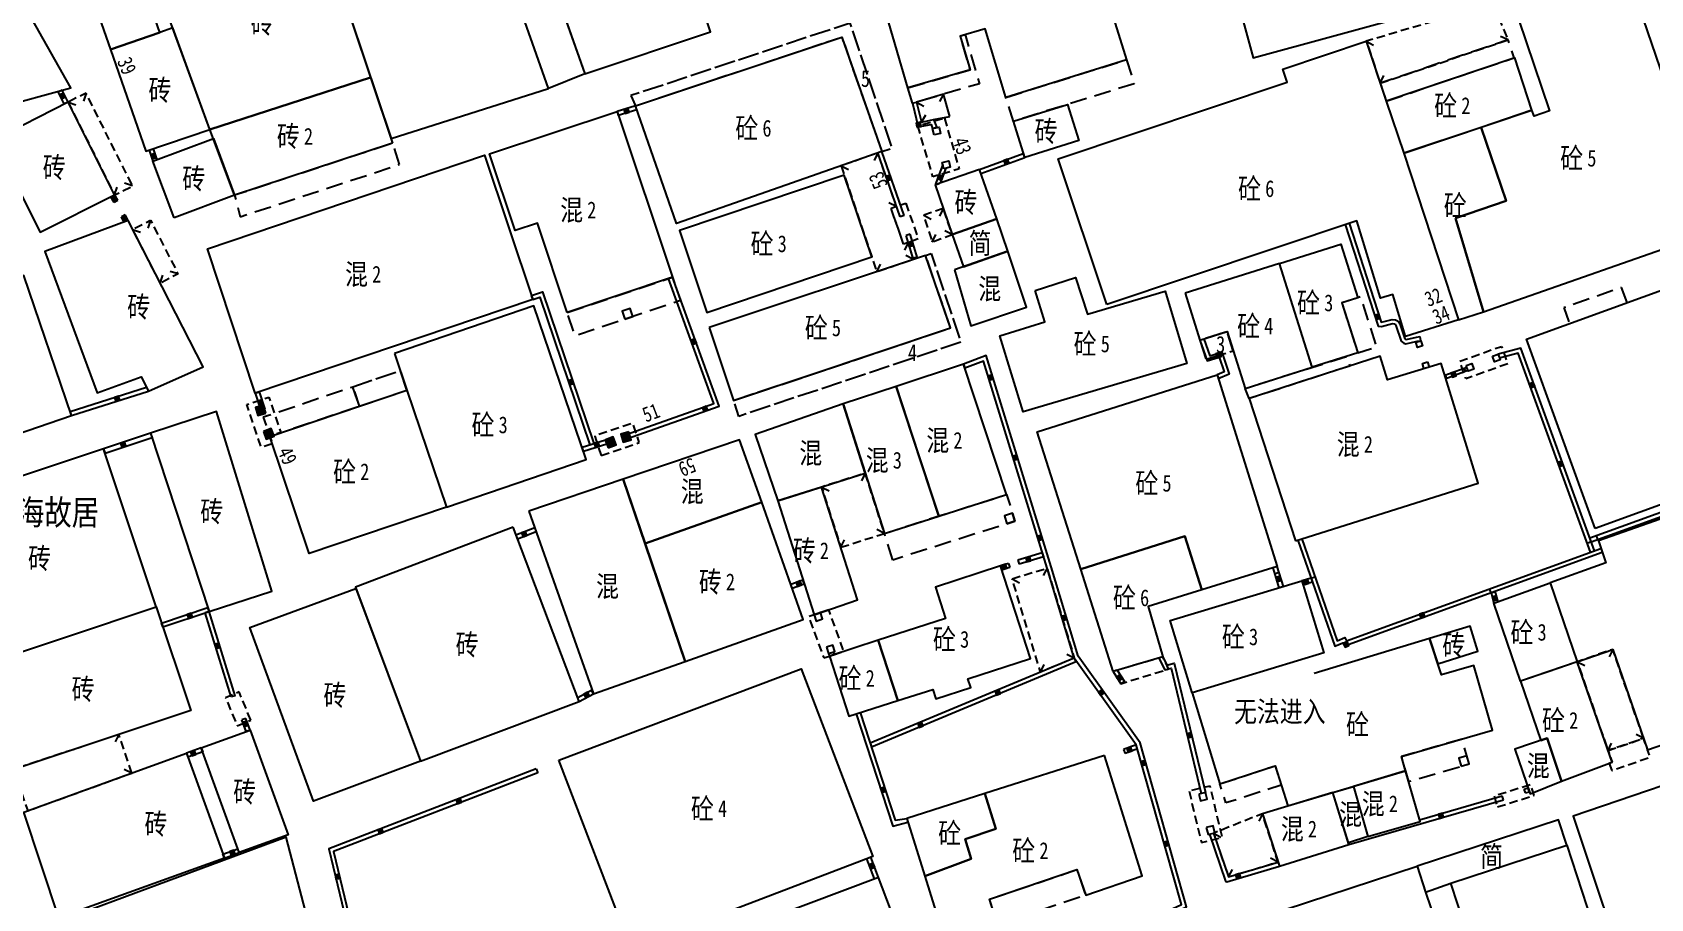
# Model space of a CAD drawing. Extents: x 395778 to 396698, y 996972 to 998012.
# Drawn here: x 396267.1 to 396363.7, y 997582.7 to 997634.3 of the extents above; entities that cross this region are included whole.
import ezdxf
from ezdxf.enums import TextEntityAlignment as Align

# ---------------------------------------------------------------- set-up
doc = ezdxf.new("R2010")
doc.units = 0
doc.header["$LTSCALE"] = 0.5
for name, pattern in [('X32', [1.5, 1, -0.5]), ('X39', [3, 2.5, -0.5]), ('X5', [3, 2, -1])]:
    doc.linetypes.add(name, pattern=pattern)
doc.layers.get('0').update_dxf_attribs({"linetype": 'CONTINUOUS'})
doc.layers.add('JMD', color=6, linetype='CONTINUOUS')
doc.layers.add('门牌号', color=2, linetype='CONTINUOUS')
doc.styles.add('宋体', font='')
doc.styles.add('正等线体', font='simhei.ttf')
doc.styles.add('细等线体', font='', dxfattribs={"width": 0.8})
doc.styles.get('宋体').set_extended_font_data('SimSun')
doc.styles.get('细等线体').set_extended_font_data('SimSun')

# ---------------------------------------------------------------- blocks, each defined once
blk = doc.blocks.new('*U0')
at = {"linetype": 'Continuous'}
for points in [[(0, 0), (0.5, 0.5), (-0.5, 0.5)], [(0, 0), (-0.5, 0.5), (-0.5, -0.5)], [(0, 0), (-0.5, -0.5), (0.5, -0.5)], [(0, 0), (0.5, -0.5), (0.5, 0.5)]]:
    blk.add_solid(points, dxfattribs=at)
blk = doc.blocks.new('gc002')
blk.add_lwpolyline([(-0.5, -0.5), (0.5, -0.5), (0.5, 0.5), (-0.5, 0.5), (-0.5, -0.5)])
at = {"linetype": 'Continuous'}
blk.add_blockref('*U0', (0, 0), dxfattribs=at)
blk = doc.blocks.new('gc291')
blk.add_lwpolyline([(-0.5, -0.5), (0.5, -0.5), (0.5, 0.5), (-0.5, 0.5), (-0.5, -0.5)])

msp = doc.modelspace()

# ---------------------------------------------------------------- linework, layer by layer
at = {"layer": 'JMD', "linetype": 'Continuous'}
for p, q in [((396355.184, 997633.882), (396354.729, 997634.09)), ((396346.709, 997633.805), (396347.152, 997633.574)), ((396347.544, 997631.305), (396347.767, 997631.753)), ((396268.895, 997630.885), (396268.671, 997630.773)), ((396269.253, 997630.171), (396269.03, 997630.059)), ((396269.253, 997630.171), (396269.728, 997630.014)), ((396270.326, 997630.709), (396270.168, 997630.235)), ((396319.636, 997630.101), (396319.879, 997630.161)), ((396319.876, 997630.171), (396320.309, 997629.922)), ((396321.483, 997630.643), (396321.244, 997630.204)), ((396302.009, 997629.605), (396302.084, 997629.367)), ((396320.168, 997628.982), (396320.437, 997629.403)), ((396320.838, 997628.594), (396321.071, 997628.684)), ((396274.091, 997627.306), (396274.327, 997627.387)), ((396315.378, 997626.368), (396315.828, 997626.15)), ((396317.572, 997627.135), (396317.355, 997626.684)), ((396326.332, 997626.871), (396326.246, 997627.106)), ((396273.106, 997625.168), (396272.631, 997625.326)), ((396320.988, 997625.236), (396321.224, 997625.318)), ((396272.033, 997624.63), (396271.817, 997624.505)), ((396272.033, 997624.63), (396272.19, 997625.105)), ((396272.219, 997624.308), (396272.003, 997624.183)), ((396272.655, 997623.436), (396272.435, 997623.318)), ((396318.685, 997623.948), (396318.234, 997624.165)), ((396319.135, 997623.416), (396318.899, 997623.334)), ((396320.305, 997623.418), (396320.752, 997623.194)), ((396321.477, 997623.824), (396321.259, 997623.374)), ((396273.107, 997622.572), (396273.583, 997622.42)), ((396274.175, 997623.121), (396274.022, 997622.645)), ((396322.011, 997622.281), (396321.558, 997622.491)), ((396319.388, 997621.788), (396319.156, 997621.346)), ((396319.5, 997622.283), (396319.261, 997622.211)), ((396320.816, 997621.818), (396321.032, 997622.269)), ((396317.504, 997620.054), (396317.727, 997620.502)), ((396319.692, 997620.785), (396319.247, 997621.015)), ((396319.91, 997620.928), (396319.67, 997620.855)), ((396274.753, 997619.371), (396274.906, 997619.847)), ((396275.82, 997619.919), (396275.344, 997620.072)), ((396305.319, 997619.721), (396305.084, 997619.636)), ((396296.994, 997618.403), (396296.914, 997618.64)), ((396349.975, 997615.935), (396349.938, 997616.182)), ((396322.679, 997614.531), (396322.768, 997614.297)), ((396337.807, 997613.902), (396337.904, 997613.672)), ((396351.427, 997613.872), (396351.496, 997613.684)), ((396352.562, 997614.288), (396352.631, 997614.1)), ((396280.419, 997612.806), (396280.657, 997612.883)), ((396280.749, 997611.782), (396280.987, 997611.859)), ((396269.468, 997611.478), (396269.392, 997611.716)), ((396274.181, 997610.42), (396274.275, 997610.135)), ((396301.4, 997609.781), (396301.327, 997610.02)), ((396302.581, 997610.091), (396302.498, 997610.327)), ((396271.376, 997609.489), (396271.47, 997609.205)), ((396300.001, 997609.354), (396299.928, 997609.593)), ((396300.385, 997609.733), (396300.622, 997609.813)), ((396316.822, 997608.03), (396316.592, 997607.586)), ((396314.217, 997607.203), (396314.661, 997606.973)), ((396295.98, 997604.339), (396296.068, 997604.105)), ((396317.962, 997604.443), (396317.518, 997604.673)), ((396360.536, 997604.079), (396360.451, 997604.314)), ((396315.357, 997603.616), (396315.586, 997604.06)), ((396327.383, 997603.282), (396327.457, 997603.043)), ((396360.132, 997603.932), (396359.897, 997603.847)), ((396324.884, 997602.496), (396324.961, 997602.258)), ((396325.359, 997602.65), (396325.436, 997602.412)), ((396325.93, 997602.835), (396326.003, 997602.596)), ((396327.665, 997602.365), (396327.429, 997601.924)), ((396312.456, 997601.169), (396312.373, 997601.405)), ((396313.184, 997601.426), (396313.101, 997601.662)), ((396325.586, 997601.735), (396326.027, 997601.499)), ((396341.516, 997602.1), (396341.277, 997602.028)), ((396341.765, 997601.273), (396341.525, 997601.201)), ((396343.416, 997601.767), (396343.652, 997601.849)), ((396343.416, 997601.767), (396343.487, 997601.527)), ((396354.156, 997600.902), (396354.071, 997601.137)), ((396354.156, 997600.902), (396354.398, 997600.965)), ((396277.67, 997599.774), (396277.431, 997599.7)), ((396277.67, 997599.774), (396277.591, 997600.011)), ((396274.914, 997598.857), (396274.835, 997599.094)), ((396314.63, 997597.271), (396314.916, 997597.362)), ((396361.419, 997597.519), (396361.201, 997597.069)), ((396314.678, 997597.121), (396314.964, 997597.213)), ((396327.276, 997596.159), (396327.489, 997596.612)), ((396329.291, 997597.001), (396328.838, 997597.214)), ((396329.291, 997597.001), (396329.387, 997596.77)), ((396359.298, 997596.784), (396359.748, 997596.566)), ((396332.067, 997595.472), (396332.279, 997595.604)), ((396279.221, 997594.754), (396278.982, 997594.68)), ((396300.596, 997594.872), (396300.476, 997595.091)), ((396316.286, 997593.682), (396316.524, 997593.759)), ((396279.863, 997593.403), (396279.627, 997593.318)), ((396280.118, 997592.698), (396279.883, 997592.613)), ((396272.284, 997592.446), (396272.061, 997591.998)), ((396277.203, 997591.642), (396277.289, 997591.407)), ((396317.121, 997591.917), (396317.217, 997591.686)), ((396332.234, 997591.544), (396332.323, 997591.31)), ((396361.136, 997591.481), (396361.354, 997591.931)), ((396363.257, 997592.216), (396362.808, 997592.434)), ((396276.32, 997591.322), (396276.405, 997591.087)), ((396273.052, 997590.138), (396272.602, 997590.356)), ((396297.19, 997590.389), (396297.28, 997590.156)), ((396354.894, 997588.536), (396354.825, 997588.776)), ((396356.219, 997588.953), (396356.139, 997589.19)), ((396356.442, 997589.029), (396356.362, 997589.265)), ((396340.514, 997587.716), (396340.302, 997587.263)), ((396337.594, 997586.563), (396338.034, 997586.326)), ((396345.676, 997585.881), (396345.607, 997586.121)), ((396278.584, 997585.073), (396278.498, 997585.308)), ((396279.467, 997585.393), (396279.382, 997585.628)), ((396317.153, 997585.121), (396316.919, 997585.032)), ((396341.45, 997584.835), (396341.007, 997585.067)), ((396338.494, 997583.945), (396338.722, 997584.39))]:
    msp.add_line(p, q, dxfattribs=at)
at = {"layer": 'JMD', "linetype": 'Continuous', "flags": 128}
for points in [[(396260.053, 997635.691), (396262.147, 997629.028), (396269.416, 997631.029), (396259.397, 997648.752), (396256.259, 997647.761), (396256.904, 997645.708)], [(396300.083, 997631.859), (396297.918, 997630.989), (396293.662, 997643.064), (396295.86, 997643.839)], [(396284.511, 997639.966), (396288.527, 997627.997), (396297.918, 997630.989), (396293.662, 997643.064)], [(396297.401, 997639.467), (396300.083, 997631.859), (396307.586, 997634.361), (396305.319, 997641.191), (396302.392, 997640.261), (396302.144, 997641.018)], [(396352.042, 997623.246), (396353.714, 997617.665), (396367.57, 997622.51), (396362.477, 997637.398), (396355.786, 997635.112), (396357.653, 997629.648), (396356.721, 997629.329), (396356.6, 997629.682), (396353.566, 997628.666), (396355.064, 997624.279)], [(396331.239, 997618.105), (396328.33, 997626.788), (396342.002, 997631.368), (396341.743, 997632.142), (396346.709, 997633.805), (396347.544, 997631.305), (396347.905, 997630.235), (396348.949, 997627.119), (396352.224, 997617.185), (396349.058, 997616.19), (396348.288, 997618.69), (396347.571, 997618.469), (396346.146, 997623.094)], [(396347.905, 997630.235), (396348.949, 997627.119), (396356.6, 997629.682), (396355.575, 997632.804)], [(396288.621, 997627.712), (396279.194, 997624.614), (396277.716, 997628.546), (396287.304, 997631.644)], [(396321.874, 997629.312), (396321.483, 997630.643), (396319.876, 997630.171), (396320.168, 997628.982), (396320.901, 997629.124), (396321.874, 997629.312)], [(396299.043, 997617.619), (396297.257, 997622.953), (396295.93, 997622.509), (396294.399, 997627.079), (396302.009, 997629.605), (396305.319, 997619.721)], [(396325.661, 997629.025), (396328.882, 997630.029), (396329.553, 997627.875), (396326.332, 997626.871)], [(396352.042, 997623.246), (396355.064, 997624.279), (396353.566, 997628.666), (396348.949, 997627.119), (396352.224, 997617.185), (396353.714, 997617.665)], [(396280.419, 997612.806), (396277.576, 997621.42), (396294.092, 997626.997), (396296.994, 997618.403)], [(396320.988, 997625.236), (396322.011, 997622.281), (396324.663, 997623.199), (396323.639, 997626.154)], [(396322.011, 997622.281), (396322.679, 997620.351), (396325.331, 997621.269), (396324.663, 997623.199)], [(396322.138, 997620.164), (396323.124, 997616.817), (396326.449, 997617.931), (396325.331, 997621.269)], [(396360.365, 997604.733), (396356.266, 997616.032), (396370.185, 997621.081), (396374.021, 997609.687)], [(396321.202, 997605.473), (396325.248, 997606.758), (396322.679, 997614.531), (396318.656, 997613.207), (396319.979, 997609.188)], [(396317.962, 997604.443), (396321.202, 997605.473), (396318.656, 997613.207), (396315.507, 997612.17)], [(396302.378, 997607.672), (396303.682, 997603.836), (396310.642, 997606.298), (396309.322, 997610.031)], [(396271.376, 997609.489), (396260.588, 997605.9), (396263.729, 997596.462), (396274.516, 997600.052)], [(396296.754, 997605.761), (396300.596, 997594.872), (396306.07, 997596.805), (396302.378, 997607.672)], [(396314.217, 997607.203), (396311.612, 997606.375), (396313.769, 997599.585), (396316.355, 997600.474)], [(396303.682, 997603.836), (396306.07, 997596.805), (396313.119, 997599.295), (396310.642, 997606.298)], [(396359.298, 997596.784), (396361.419, 997597.519), (396363.499, 997591.518), (396372.654, 997594.688), (396368.332, 997606.724), (396360.569, 997603.989), (396361.009, 997602.678), (396357.681, 997601.482), (396359.298, 997596.784)], [(396331.61, 997596.207), (396329.672, 997602.307), (396335.882, 997604.28), (396336.901, 997601.073), (396333.696, 997600.076), (396334.575, 997597.075)], [(396336.317, 997594.928), (396335.011, 997599.243), (396342.869, 997601.605), (396344.175, 997597.306)], [(396354.317, 997600.28), (396357.681, 997601.482), (396359.298, 997596.784), (396355.92, 997595.621)], [(396263.729, 997596.462), (396274.516, 997600.052), (396276.572, 997593.873), (396265.785, 997590.283)], [(396313.767, 997599.584), (396313.897, 997599.206), (396314.275, 997599.336), (396314.145, 997599.714)], [(396314.5, 997597.649), (396314.63, 997597.271), (396315.008, 997597.401), (396314.878, 997597.779)], [(396357.558, 997596.185), (396355.92, 997595.621), (396357.136, 997592.09), (396357.498, 997592.215), (396358.362, 997589.665), (396361.378, 997590.783), (396359.298, 997596.784)], [(396280.118, 997592.698), (396282.382, 997586.449), (396279.467, 997585.393), (396277.203, 997591.642)], [(396357.498, 997592.215), (396355.583, 997591.566), (396356.483, 997588.909), (396358.362, 997589.665)], [(396268.709, 997581.495), (396266.61, 997587.804), (396276.32, 997591.322), (396278.584, 997585.073)], [(396372.514, 997580.154), (396368.854, 997590.912), (396359.055, 997587.578), (396362.656, 997576.8)], [(396346.815, 997586.349), (396349.928, 997587.248), (396349.055, 997590.269), (396345.949, 997589.348)], [(396340.514, 997587.716), (396341.527, 997584.597), (396345.676, 997585.881), (396344.716, 997588.982)], [(396346.815, 997586.349), (396345.643, 997585.986), (396344.716, 997588.982), (396345.949, 997589.348)], [(396350.25, 997583.037), (396351.753, 997583.567), (396358.68, 997585.834), (396358.186, 997587.347), (396349.744, 997584.58)], [(396268.958, 997580.748), (396272.019, 997571.548), (396285.034, 997575.741), (396282.259, 997586.316), (396268.773, 997581.302)], [(396351.753, 997583.567), (396358.68, 997585.834), (396361.069, 997578.52), (396357.446, 997577.589), (396357.656, 997576.95), (396354.262, 997575.932)], [(396340.275, 997577.834), (396339.2, 997581.117), (396349.744, 997584.58), (396350.25, 997583.037), (396350.863, 997581.222)]]:
    msp.add_lwpolyline(points, close=True, dxfattribs=at)
for points, elevation in [([(396347.541, 997644.439), (396337.547, 997641.721), (396339.969, 997632.812), (396349.964, 997635.53)], -976.343), ([(396287.304, 997631.644), (396277.716, 997628.546), (396274.239, 997638.067), (396284.054, 997641.316)], 4.996), ([(396330.383, 997639.208), (396332.412, 997632.694), (396325.213, 997630.451), (396323.97, 997634.546), (396322.488, 997634.111), (396323.078, 997632.099), (396319.369, 997631.021), (396318.088, 997635.377)], -990.23), ([(396274.724, 997634.319), (396273.511, 997637.814), (396270.582, 997636.798), (396271.795, 997633.302)], 4.996), ([(396275.504, 997634.604), (396274.724, 997634.319), (396271.795, 997633.302), (396273.899, 997627.24), (396277.716, 997628.546)], 4.996), ([(396303.109, 997629.949), (396315.418, 997634.055), (396317.808, 997627.217), (396305.56, 997622.936)], -986.81), ([(396272.033, 997624.63), (396269.253, 997630.171), (396264.8, 997627.898), (396267.598, 997622.417)], 5.207), ([(396320.927, 997628.217), (396320.838, 997628.594), (396321.221, 997628.685), (396321.31, 997628.308)], 6.173), ([(396275.59, 997623.259), (396274.319, 997626.639), (396277.923, 997627.994), (396279.194, 997624.614)], 5.14), ([(396321.503, 997626.197), (396321.414, 997626.574), (396321.797, 997626.665), (396321.886, 997626.288)], -991.587), ([(396317.21, 997620.935), (396315.569, 997625.818), (396305.727, 997622.51), (396307.368, 997617.627)], -985.282), ([(396274.047, 997612.935), (396277.319, 997614.378), (396272.833, 997623.106), (396267.87, 997621.267), (396271.001, 997612.818), (396273.61, 997613.785)], 5.719), ([(396341.526, 997620.541), (396345.203, 997621.703), (396346.215, 997618.502), (396345.259, 997618.2), (396346.204, 997615.211), (396343.483, 997614.351)], -986.76), ([(396307.51, 997616.718), (396308.961, 997612.372), (396321.915, 997616.697), (396320.423, 997621.029)], 6.043), ([(396335.906, 997618.764), (396336.789, 997615.969), (396338.405, 997616.48), (396339.478, 997613.085), (396343.483, 997614.351), (396341.526, 997620.541)], -986.76), ([(396266.162, 997610.348), (396269.468, 997611.478), (396266.611, 997619.836), (396263.305, 997618.706)], 5.719), ([(396326.965, 997618.924), (396329.371, 997619.707), (396330.083, 997617.519), (396334.723, 997618.893), (396336, 997614.581), (396326.247, 997611.693), (396324.853, 997616.235), (396327.537, 997617.059)], -982.403), ([(396288.727, 997615.177), (396289.472, 997612.993), (396291.832, 997606.005), (396300.173, 997608.851), (396297.046, 997618.016)], 5.31), ([(396349.975, 997615.935), (396350.068, 997615.63), (396349.763, 997615.537), (396349.671, 997615.842)], 6.819), ([(396342.485, 997603.995), (396353.381, 997607.446), (396351.178, 997614.581), (396347.98, 997613.609), (396347.534, 997615.015), (396339.729, 997612.48)], 6.636), ([(396354.245, 997615.015), (396354.59, 997615.133), (396354.708, 997614.788), (396354.363, 997614.67)], 6.52), ([(396336.901, 997601.073), (396335.882, 997604.28), (396329.672, 997602.307), (396327.072, 997610.491), (396337.807, 997613.902), (396341.403, 997602.466)], -974.701), ([(396350.363, 997614.666), (396350.456, 997614.361), (396350.151, 997614.269), (396350.058, 997614.573)], 6.827), ([(396352.674, 997614.46), (396353.019, 997614.578), (396353.137, 997614.233), (396352.792, 997614.115)], 6.548), ([(396289.472, 997612.993), (396291.832, 997606.005), (396283.65, 997603.242), (396281.286, 997610.229)], 5.31), ([(396315.507, 997612.17), (396310.259, 997610.337), (396311.612, 997606.375), (396316.822, 997608.03)], 5.976), ([(396277.67, 997599.774), (396281.414, 997601.001), (396278.102, 997611.709), (396274.181, 997610.42)], 0.275), ([(396295.802, 997604.806), (396286.396, 997601.223), (396290.279, 997590.857), (396299.753, 997594.411)], 5.54), ([(396324.884, 997602.496), (396321.006, 997601.237), (396321.612, 997599.371), (396317.589, 997598.066), (396318.759, 997594.462), (396320.858, 997595.121), (396321.033, 997594.561), (396323.117, 997595.237), (396322.945, 997595.766), (396326.675, 997596.976)], 6.169), ([(396290.279, 997590.857), (396283.894, 997588.459), (396280.097, 997598.823), (396286.423, 997601.15)], 5.54), ([(396350.985, 997596.651), (396353.371, 997597.423), (396352.907, 997598.907), (396350.491, 997598.179)], -990.696), ([(396318.759, 997594.462), (396317.589, 997598.066), (396314.678, 997597.121), (396315.839, 997593.544)], 6.169), ([(396298.539, 997590.921), (396313.001, 997596.36), (396317.28, 997585.17), (396302.847, 997579.651)], 6.021), ([(396331.09, 997591.181), (396323.955, 997588.916), (396324.615, 997586.806), (396322.776, 997586.199), (396323.144, 997585.024), (396320.381, 997583.982), (396321.593, 997580.096), (396324.71, 997581.097), (396324.232, 997582.609), (396329.451, 997584.386), (396329.971, 997582.858), (396333.345, 997584.007)], -85.747), ([(396323.144, 997585.024), (396322.776, 997586.199), (396324.615, 997586.806), (396323.955, 997588.916), (396319.293, 997587.436), (396320.381, 997583.982)], -89.245), ([(396336.716, 997588.885), (396336.82, 997588.479), (396337.226, 997588.583), (396337.122, 997588.989)], -992.473), ([(396337.166, 997586.886), (396337.27, 997586.48), (396337.676, 997586.584), (396337.572, 997586.99)], -991.654), ([(396306.926, 997568.553), (396318.553, 997572.941), (396320.696, 997575.781), (396317.612, 997583.92), (396303.068, 997578.439)], -90.599)]:
    msp.add_lwpolyline(points, close=True, dxfattribs=dict(at, elevation=elevation))
at = {"layer": 'JMD', "linetype": 'X32', "flags": 128}
for points in [[(396347.544, 997631.305), (396355.184, 997633.882), (396354.253, 997636.143), (396351.292, 997635.155), (396346.709, 997633.805)], [(396269.253, 997630.171), (396272.033, 997624.63), (396273.106, 997625.168), (396270.326, 997630.709)], [(396321.544, 997629.216), (396322.428, 997626.181), (396320.847, 997625.721), (396319.963, 997628.756)], [(396301.066, 997609.092), (396303.339, 997609.86), (396302.949, 997611.015), (396300.676, 997610.247)], [(396315.357, 997603.616), (396317.962, 997604.443), (396316.822, 997608.03), (396314.217, 997607.203)], [(396325.586, 997601.735), (396327.665, 997602.365), (396329.291, 997597.001), (396327.276, 997596.159)], [(396314.648, 997599.887), (396313.767, 997599.584), (396313.438, 997599.471), (396314.345, 997597.013), (396314.678, 997597.121), (396315.54, 997597.401)], [(396331.61, 997596.207), (396332.067, 997595.472), (396334.917, 997596.351), (396334.575, 997597.075)], [(396280.161, 997593.292), (396279.457, 997594.978), (396278.646, 997594.639), (396279.35, 997592.954)], [(396273.052, 997590.138), (396272.284, 997592.446), (396266.022, 997590.362), (396266.845, 997587.889)], [(396338.494, 997583.945), (396341.45, 997584.835), (396340.514, 997587.716), (396337.676, 997586.584), (396337.594, 997586.563)]]:
    msp.add_lwpolyline(points, close=True, dxfattribs=at)
at = {"layer": 'JMD', "color": 0, "linetype": 'Continuous', "flags": 128}
msp.add_lwpolyline([(396300.083, 997631.859), (396307.584, 997634.367)], dxfattribs=at)
at = {"layer": 'JMD', "linetype": 'X39', "flags": 128}
for points, elevation in [([(396303.109, 997629.949), (396315.418, 997634.055), (396317.808, 997627.217), (396318.422, 997627.414), (396315.92, 997634.883), (396302.836, 997630.556)], -981.5), ([(396321.915, 997616.697), (396320.423, 997621.029), (396320.749, 997621.138), (396322.516, 997615.843), (396322.232, 997615.748), (396309.278, 997611.423), (396308.961, 997612.372), (396321.915, 997616.697)], 6.043), ([(396337.151, 997614.825), (396338.767, 997615.336), (396338.405, 997616.48), (396336.789, 997615.969)], -986.76), ([(396286.63, 997612.034), (396289.472, 997612.993), (396289.088, 997614.13), (396286.246, 997613.17)], 5.31)]:
    msp.add_lwpolyline(points, close=True, dxfattribs=dict(at, elevation=elevation))
at = {"layer": 'JMD', "linetype": 'X5', "flags": 128}
for points, elevation in [([(396319.369, 997631.021), (396323.078, 997632.099), (396322.488, 997634.111), (396322.786, 997634.199), (396323.63, 997631.262), (396319.636, 997630.101)], -989.343), ([(396325.213, 997630.451), (396332.412, 997632.694), (396332.857, 997631.267), (396325.658, 997629.024)], -990.23), ([(396299.043, 997617.619), (396305.319, 997619.721), (396305.787, 997618.333), (396299.513, 997616.217)], 5.278), ([(396345.259, 997618.2), (396346.204, 997615.211), (396347.338, 997615.57), (396346.394, 997618.558), (396346.215, 997618.502)], -986.76), ([(396339.729, 997612.48), (396339.478, 997613.085), (396345.537, 997615), (396345.723, 997614.427)], -9986.69), ([(396281.286, 997610.229), (396286.63, 997612.034), (396286.246, 997613.17), (396280.902, 997611.366)], 5.31), ([(396352.854, 997590.688), (396352.427, 997592.167), (396348.809, 997591.122), (396349.236, 997589.643)], 7.417), ([(396324.232, 997582.609), (396329.451, 997584.386), (396329.971, 997582.858), (396324.71, 997581.097)], -85.747)]:
    msp.add_lwpolyline(points, close=True, dxfattribs=dict(at, elevation=elevation))
for points in [[(396347.905, 997630.235), (396355.545, 997632.812), (396355.184, 997633.882), (396347.544, 997631.305)], [(396289.035, 997626.453), (396288.621, 997627.712), (396279.194, 997624.614), (396279.526, 997623.328)], [(396318.467, 997602.853), (396317.962, 997604.443), (396325.248, 997606.758), (396325.753, 997605.168)], [(396337.971, 997589.498), (396341.27, 997590.569), (396341.64, 997589.428), (396338.342, 997588.357)]]:
    msp.add_lwpolyline(points, close=True, dxfattribs=at)
at = {"layer": 'JMD', "linetype": 'Continuous', "flags": 128}
for points, elevation in [([(396269.03, 997630.059), (396268.649, 997630.818)], 5.207), ([(396303.19, 997629.716), (396302.084, 997629.367)], 5.278), ([(396318.899, 997623.334), (396317.572, 997627.135)], 5.31), ([(396272.003, 997624.183), (396271.809, 997624.518)], 5.135), ([(396272.61, 997622.991), (396272.435, 997623.318)], 5.125), ([(396345.686, 997622.94), (396347.609, 997617.038), (396347.778, 997617.082), (396348.266, 997617.207), (396348.466, 997617.18), (396348.613, 997617.111), (396348.707, 997616.952), (396349.009, 997616.053), (396349.023, 997616.04), (396349.065, 997616.015), (396349.084, 997616.009), (396349.703, 997616.147), (396349.938, 997616.182)], -990.664), ([(396319.692, 997620.785), (396319.261, 997622.211)], 6.043), ([(396337.028, 997616.045), (396337.37, 997615.038), (396338.091, 997615.261), (396338.537, 997613.939), (396337.882, 997613.662)], -974.701), ([(396360.087, 997603.321), (396355.779, 997615.199), (396354.671, 997614.896)], 6.52), ([(396352.779, 997614.154), (396351.459, 997613.671)], 7.098), ([(396269.387, 997611.714), (396273.931, 997613.16)], 5.719), ([(396297.188, 997604.531), (396296.068, 997604.105)], 5.54), ([(396342.862, 997604.114), (396343.539, 997602.172), (396344.983, 997598.036), (396345.439, 997598.223), (396345.535, 997598.039), (396360.717, 997603.549)], -989.688), ([(396325.436, 997602.412), (396324.961, 997602.258)], 6.169), ([(396327.457, 997603.043), (396326.003, 997602.596)], 6.169), ([(396341.525, 997601.201), (396341.167, 997602.393)], -989.673), ([(396312.373, 997601.405), (396313.101, 997601.662)], 5.541), ([(396278.982, 997594.68), (396277.431, 997599.7)], 0.275), ([(396299.663, 997594.647), (396300.512, 997595.111)], 5.54), ([(396316.524, 997593.759), (396318.607, 997587.333), (396319.293, 997587.436)], -89.245), ([(396356.139, 997589.19), (396356.362, 997589.265)], -990.065), ([(396317.378, 997583.832), (396316.919, 997585.032)], -90.599)]:
    msp.add_lwpolyline(points, dxfattribs=dict(at, elevation=elevation))
at = {"layer": 'JMD', "color": 7, "linetype": 'Continuous', "flags": 128}
for points, elevation in [([(396269.253, 997630.171), (396268.895, 997630.885)], 5.207), ([(396303.108, 997629.952), (396302.009, 997629.605)], 5.278), ([(396319.135, 997623.416), (396317.808, 997627.217)], 5.31), ([(396272.219, 997624.308), (396272.033, 997624.63)], 5.135), ([(396272.832, 997623.106), (396272.655, 997623.436)], 5.125), ([(396345.449, 997622.861), (396347.421, 997616.808), (396347.612, 997616.781), (396347.84, 997616.84), (396348.281, 997616.953), (396348.394, 997616.938), (396348.436, 997616.918), (396348.478, 997616.847), (396348.792, 997615.915), (396348.871, 997615.84), (396348.961, 997615.786), (396349.072, 997615.75), (396349.749, 997615.901), (396349.975, 997615.935)], -990.664), ([(396319.929, 997620.864), (396319.5, 997622.283)], 6.043), ([(396336.789, 997615.969), (396337.211, 997614.727), (396337.932, 997614.95), (396338.226, 997614.079), (396337.807, 997613.902)], -974.701), ([(396360.322, 997603.406), (396355.935, 997615.501), (396354.59, 997615.133)], 6.52), ([(396352.714, 997614.344), (396351.4, 997613.862)], 7.098), ([(396269.468, 997611.478), (396274.047, 997612.935)], 5.719), ([(396297.105, 997604.766), (396295.98, 997604.339)], 5.54), ([(396327.383, 997603.282), (396325.93, 997602.835)], 6.169), ([(396342.623, 997604.039), (396344.834, 997597.704), (396345.323, 997597.905), (396345.415, 997597.729), (396360.796, 997603.312)], -989.688), ([(396325.359, 997602.65), (396324.884, 997602.496)], 6.169), ([(396341.765, 997601.273), (396341.406, 997602.467)], -989.673), ([(396312.456, 997601.169), (396313.184, 997601.426)], 5.541), ([(396279.221, 997594.754), (396277.67, 997599.774)], 0.275), ([(396299.753, 997594.411), (396300.596, 997594.872)], 5.54), ([(396316.286, 997593.682), (396318.464, 997586.964), (396319.366, 997587.205)], -89.245), ([(396356.219, 997588.953), (396356.442, 997589.029)], -990.065), ([(396317.612, 997583.92), (396317.153, 997585.121)], -90.599)]:
    msp.add_lwpolyline(points, dxfattribs=dict(at, elevation=elevation))
at = {"layer": 'JMD', "linetype": 'Continuous', "flags": 128}
for points in [[(396319.876, 997630.171), (396320.168, 997628.982), (396320.901, 997629.124), (396321.084, 997628.652)], [(396274.327, 997627.387), (396274.553, 997626.727)], [(396323.627, 997626.15), (396326.246, 997627.106)], [(396321.626, 997626.226), (396321.295, 997625.342)], [(396302.498, 997610.327), (396307.79, 997612.183), (396305.082, 997619.642)], [(396296.914, 997618.64), (396297.567, 997618.86), (396300.622, 997609.813)], [(396325.863, 997577.756), (396335.695, 997582.294), (396332.991, 997591.832), (396329.291, 997597.001), (396327.665, 997602.365), (396323.87, 997614.716), (396322.758, 997614.293)], [(396280.656, 997612.886), (396280.987, 997611.859)], [(396274.275, 997610.135), (396271.47, 997609.205)], [(396299.928, 997609.593), (396301.327, 997610.02)], [(396360.046, 997604.167), (396374.513, 997609.415)], [(396343.498, 997601.531), (396342.942, 997601.366)], [(396354.392, 997600.988), (396354.553, 997600.364)], [(396274.835, 997599.094), (396277.591, 997600.011)], [(396314.914, 997597.368), (396314.964, 997597.213)], [(396336.317, 997594.928), (396337.971, 997589.498), (396341.27, 997590.569), (396342.042, 997588.189), (396349.055, 997590.269), (396348.809, 997591.122), (396354.241, 997592.691), (396353.122, 997596.565), (396351.193, 997596.008), (396350.491, 997598.179), (396343.601, 997596.073)], [(396329.44, 997596.792), (396317.198, 997591.678)], [(396334.575, 997597.075), (396334.811, 997596.586), (396335.249, 997596.7), (396337.112, 997588.986)], [(396331.859, 997596.28), (396332.279, 997595.604)], [(396279.883, 997592.613), (396279.627, 997593.318)], [(396333.059, 997591.59), (396332.323, 997591.31)], [(396277.289, 997591.407), (396276.405, 997591.087)], [(396297.28, 997590.156), (396285.1, 997585.464), (396287.826, 997574.151)], [(396349.897, 997587.357), (396354.825, 997588.776)], [(396337.594, 997586.563), (396338.494, 997583.945), (396341.45, 997584.835)], [(396278.498, 997585.308), (396279.382, 997585.628)]]:
    msp.add_lwpolyline(points, dxfattribs=at)
at = {"layer": 'JMD', "color": 7, "linetype": 'Continuous', "flags": 128}
for points in [[(396319.636, 997630.101), (396319.982, 997628.691), (396320.743, 997628.839), (396320.838, 997628.594)], [(396274.091, 997627.306), (396274.319, 997626.639)], [(396321.443, 997626.45), (396320.988, 997625.236)], [(396323.721, 997625.918), (396326.332, 997626.871)], [(396302.581, 997610.091), (396308.112, 997612.031), (396305.319, 997619.721)], [(396296.994, 997618.403), (396297.41, 997618.543), (396300.385, 997609.733)], [(396325.968, 997577.529), (396335.994, 997582.157), (396333.219, 997591.942), (396329.518, 997597.113), (396327.904, 997602.438), (396324.031, 997615.045), (396322.679, 997614.531)], [(396280.419, 997612.806), (396280.749, 997611.782)], [(396274.181, 997610.42), (396271.376, 997609.489)], [(396300.001, 997609.354), (396301.4, 997609.781)], [(396360.132, 997603.932), (396374.589, 997609.176)], [(396343.416, 997601.767), (396342.869, 997601.605)], [(396354.156, 997600.902), (396354.317, 997600.28)], [(396274.914, 997598.857), (396277.67, 997599.774)], [(396314.63, 997597.271), (396314.678, 997597.121)], [(396329.291, 997597.001), (396317.121, 997591.917)], [(396334.33, 997597.003), (396334.686, 997596.295), (396335.066, 997596.394), (396336.87, 997588.924)], [(396331.61, 997596.207), (396332.067, 997595.472)], [(396280.118, 997592.698), (396279.863, 997593.403)], [(396277.203, 997591.642), (396276.32, 997591.322)], [(396332.991, 997591.832), (396332.234, 997591.544)], [(396297.19, 997590.389), (396284.806, 997585.619), (396287.65, 997573.816)], [(396345.676, 997585.881), (396354.894, 997588.536)], [(396337.351, 997586.501), (396338.313, 997583.701), (396338.402, 997583.656), (396341.527, 997584.597)], [(396278.584, 997585.073), (396279.467, 997585.393)]]:
    msp.add_lwpolyline(points, dxfattribs=at)
at = {"layer": 'JMD', "linetype": 'X32', "flags": 128}
for points, elevation in [([(396315.378, 997626.368), (396315.569, 997625.818), (396317.21, 997620.935), (396317.504, 997620.054), (396319.692, 997620.785), (396319.388, 997621.788), (396319.11, 997621.699), (396318.362, 997623.835), (396318.685, 997623.948), (396317.572, 997627.135)], -985.282), ([(396319.236, 997624.141), (396319.984, 997622.005), (396319.11, 997621.699), (396318.362, 997623.835)], -990.395), ([(396321.477, 997623.824), (396320.305, 997623.418), (396320.816, 997621.818), (396322.011, 997622.281)], -990.54), ([(396274.753, 997619.371), (396273.107, 997622.572), (396274.175, 997623.121), (396275.82, 997619.919)], 5.719), ([(396352.29, 997614.711), (396354.782, 997615.599), (396355.153, 997614.557), (396352.661, 997613.669)], -989.977), ([(396281.434, 997609.793), (396280.785, 997609.574), (396279.923, 997612.121), (396281.238, 997612.566), (396281.953, 997610.454), (396281.286, 997610.229)], 5.31), ([(396361.136, 997591.481), (396363.257, 997592.216), (396361.419, 997597.519), (396359.298, 997596.784)], -988.493), ([(396361.203, 997590.718), (396361.363, 997590.288), (396363.646, 997591.095), (396363.499, 997591.518), (396363.257, 997592.216), (396361.136, 997591.481), (396361.378, 997590.783)], -988.493), ([(396336.139, 997589.067), (396336.878, 997585.996), (396338.13, 997586.297), (396337.391, 997589.368)], -989.158), ([(396354.54, 997588.125), (396356.732, 997588.81), (396356.533, 997589.446), (396354.341, 997588.761)], -989.264)]:
    msp.add_lwpolyline(points, close=True, dxfattribs=dict(at, elevation=elevation))
at = {"layer": 'JMD', "linetype": 'X5', "flags": 128}
msp.add_lwpolyline([(396362.27, 997618.21), (396361.946, 997619.103), (396358.494, 997617.908), (396358.836, 997616.964)], dxfattribs=at)

# ---------------------------------------------------------------- block references
at = {"layer": 'JMD', "linetype": 'Continuous', "xscale": 0.25, "yscale": 0.25}
for p, rotation in [((396268.926, 997630.544), 116.6435837918312), ((396302.571, 997629.652), 197.540759288459), ((396319.999, 997628.822), 11.005556041404), ((396274.346, 997626.947), 288.8895216678567), ((396325.241, 997626.606), 20.05859852184931), ((396318.221, 997625.655), 109.2450472572931), ((396321.287, 997625.678), 249.4357673358672), ((396271.999, 997624.439), 120.0124380238301), ((396272.623, 997623.232), 118.2388879218755), ((396319.544, 997621.705), 106.8134759386771), ((396347.374, 997617.356), 288.0476863407627), ((396306.581, 997615.879), 109.9593279814414), ((396337.893, 997615.069), 17.18645386807661), ((396324.301, 997613.741), 107.0782772877475), ((396351.924, 997613.921), 200.1288866903102), ((396299.258, 997613.463), 288.658414222946), ((396356.604, 997613.29), 109.9378134248384), ((396272.178, 997612.471), 17.65064069064952), ((396280.736, 997612.23), 287.8623469286582), ((396307.258, 997611.864), 19.32856017620254), ((396272.537, 997609.743), 198.3573022782126), ((396300.804, 997609.73), 16.98051194404918), ((396325.769, 997608.961), 107.0782772877475), ((396358.309, 997608.59), 109.9378134248384), ((396296.474, 997604.393), 200.8111256212324), ((396327.237, 997604.182), 107.0782772877475), ((396325.112, 997602.438), 197.9820652732757), ((396326.548, 997602.894), 197.0782772863679), ((396312.851, 997601.441), 19.47715397713964), ((396341.496, 997601.733), 106.7300102981294), ((396343.123, 997601.55), 196.4972283876354), ((396354.374, 997600.56), 284.5120751641322), ((396276.528, 997599.526), 18.40616407870977), ((396328.694, 997599.399), 106.8619822737586), ((396350.043, 997599.542), 19.95099566292291), ((396278.171, 997597.729), 107.1692736290733), ((396345.512, 997597.814), 297.5972958727026), ((396331.99, 997595.832), 301.8720558501652), ((396300.199, 997594.797), 28.67232899505131), ((396324.725, 997594.958), 202.6746452254582), ((396330.914, 997594.948), 125.5922352358623), ((396279.847, 997593.079), 109.9153488317968), ((396320.112, 997593.031), 202.6746452254582), ((396336.16, 997592.398), 283.5758115445951), ((396332.581, 997591.542), 200.8085036528097), ((396276.716, 997591.332), 199.9153488388228), ((396333.43, 997590.74), 105.8326261487163), ((396292.569, 997588.475), 201.0665587614586), ((396317.888, 997589.145), 287.9660280974586), ((396351.172, 997587.594), 16.06764027572735), ((396287.903, 997586.678), 201.0665587614586), ((396334.794, 997585.93), 105.8326261487163), ((396279.071, 997585.382), 19.9153488339887), ((396317.22, 997584.596), 110.9266039220545), ((396285.333, 997583.967), 283.5474967755867), ((396339.069, 997583.987), 16.75809879839476)]:
    msp.add_blockref('gc002', p, dxfattribs=dict(at, rotation=rotation))
at = {"layer": 'JMD', "linetype": 'Continuous', "yscale": 0.5, "zscale": 0.5}
for name, p, xscale, rotation in [('gc291', (396302.63, 997617.532, 5.278), 0.4999999999999999, 18.63286092519991), ('gc002', (396280.749, 997611.782, 5.297), 0.5, 106.9669633656942), ('gc002', (396281.228, 997610.383, 5.327), 0.5, 290.6207496346655), ('gc002', (396301.634, 997609.87), 0.5, 20.81810553585836), ('gc002', (396302.544, 997610.197), 0.5, 196.7222001005318), ('gc291', (396325.439, 997605.33, -989.517), 0.5, 17.62364984810911), ('gc291', (396352.544, 997590.859, 7.417), 0.4999999999999999, 16.10813306245121)]:
    msp.add_blockref(name, p, dxfattribs=dict(at, xscale=xscale, rotation=rotation))

# ---------------------------------------------------------------- texts
at = {"layer": 'JMD', "linetype": 'Continuous', "width": 0.8}
for s, height, style, p in [('砖', 1.25, '细等线体', (396280.833, 997634.916, 4.996)), ('砖', 1.25, '细等线体', (396274.735, 997630.908, 4.996)), ('5', 1, '正等线体', (396316.833, 997631.57)), ('砖', 1.25, '细等线体', (396327.607, 997628.45)), ('砖', 1.25, '细等线体', (396268.425, 997626.294, 5.207)), ('砖', 1.25, '细等线体', (396276.756, 997625.627, 5.14)), ('砖', 1.25, '细等线体', (396322.825, 997624.217)), ('砼', 1.25, '细等线体', (396352.022, 997624.068)), ('简', 1.25, '细等线体', (396323.671, 997621.775)), ('混', 1.25, '细等线体', (396324.243, 997619.043)), ('砖', 1.25, '细等线体', (396273.47, 997617.976, 5.719)), ('4', 1, '正等线体', (396319.637, 997615.235)), ('3', 1, '正等线体', (396338.025, 997615.71)), ('混', 1.25, '细等线体', (396313.564, 997609.239, 5.976)), ('混', 1.25, '细等线体', (396306.494, 997606.952)), ('杨镇海故居', 1.5, '宋体', (396267.017, 997605.722)), ('砖', 1.25, '细等线体', (396277.828, 997605.767, 0.275)), ('砖', 1.25, '细等线体', (396267.552, 997602.976)), ('混', 1.25, '细等线体', (396301.44, 997601.297)), ('砖', 1.25, '细等线体', (396293.063, 997597.821, 5.54)), ('砖', 1.25, '细等线体', (396351.932, 997597.789, -990.696)), ('砖', 1.25, '细等线体', (396270.151, 997595.167)), ('砖', 1.25, '细等线体', (396285.175, 997594.811, 5.54)), ('无法进入', 1.25, '细等线体', (396341.554, 997593.828)), ('砼', 1.25, '细等线体', (396346.192, 997593.099)), ('混', 1.25, '细等线体', (396356.975, 997590.586)), ('砖', 1.25, '细等线体', (396279.793, 997589.046)), ('砖', 1.25, '细等线体', (396274.496, 997587.126)), ('混', 1.25, '细等线体', (396345.772, 997587.692)), ('砼', 1.25, '细等线体', (396321.852, 997586.613, -89.245)), ('简', 1.25, '细等线体', (396354.189, 997585.198))]:
    msp.add_text(s, height=height, dxfattribs=dict(at, style=style)).set_placement(p, align=Align.MIDDLE)
at = {"layer": 'JMD', "linetype": 'Continuous', "style": '细等线体', "width": 0.8}
for s, p in [('砼', (396352.132, 997629.961)), ('砼', (396310.433, 997628.614, 5.31)), ('砖', (396283.078, 997628.133)), ('砼', (396359.652, 997626.83)), ('砼', (396340.431, 997625.01)), ('混', (396299.981, 997623.741)), ('砼', (396311.343, 997621.723, -985.282)), ('混', (396287.146, 997619.904)), ('砼', (396343.95, 997618.195, -986.76)), ('砼', (396340.377, 997616.813, -986.76)), ('砼', (396314.578, 997616.703, 6.043)), ('砼', (396330.62, 997615.746, -982.403)), ('砼', (396294.693, 997610.919, 5.31)), ('混', (396321.824, 997609.991)), ('混', (396346.318, 997609.756, 6.636)), ('砼', (396286.435, 997608.118, 5.31)), ('混', (396318.213, 997608.807)), ('砼', (396334.304, 997607.435, -974.701)), ('砖', (396313.861, 997603.408)), ('砖', (396308.256, 997601.551)), ('砼', (396332.966, 997600.602)), ('砼', (396356.681, 997598.543)), ('砼', (396322.226, 997598.123, 6.169)), ('砼', (396339.466, 997598.27)), ('砼', (396316.593, 997595.799, 6.169)), ('砼', (396358.567, 997593.284)), ('砼', (396307.783, 997588.022, 6.021)), ('混', (396347.81, 997588.309)), ('混', (396342.98, 997586.805)), ('砼', (396326.96, 997585.515, -85.747))]:
    msp.add_text(s, height=1.25, dxfattribs=at).set_placement(p, align=Align.MIDDLE_RIGHT)
at = {"layer": 'JMD', "linetype": 'Continuous', "style": '正等线体', "width": 0.8}
for s, p in [('2', (396352.382, 997629.961)), ('2', (396283.328, 997628.133)), ('6', (396310.683, 997628.614, 5.31)), ('5', (396359.902, 997626.83)), ('6', (396340.681, 997625.01)), ('2', (396300.231, 997623.741)), ('3', (396311.593, 997621.723, -985.282)), ('2', (396287.396, 997619.904)), ('3', (396344.2, 997618.195, -986.76)), ('5', (396314.828, 997616.703, 6.043)), ('4', (396340.627, 997616.813, -986.76)), ('5', (396330.87, 997615.746, -982.403)), ('3', (396294.943, 997610.919, 5.31)), ('2', (396322.074, 997609.991)), ('2', (396346.568, 997609.756, 6.636)), ('3', (396318.463, 997608.807)), ('2', (396286.685, 997608.118, 5.31)), ('5', (396334.554, 997607.435, -974.701)), ('2', (396314.111, 997603.408)), ('2', (396308.506, 997601.551)), ('6', (396333.216, 997600.602)), ('3', (396322.476, 997598.123, 6.169)), ('3', (396339.716, 997598.27)), ('3', (396356.931, 997598.543)), ('2', (396316.843, 997595.799, 6.169)), ('2', (396358.817, 997593.284)), ('2', (396348.06, 997588.309)), ('4', (396308.033, 997588.022, 6.021)), ('2', (396343.23, 997586.805)), ('2', (396327.21, 997585.515, -85.747))]:
    msp.add_text(s, height=1, dxfattribs=at).set_placement(p, align=Align.MIDDLE_LEFT)
at = {"layer": '门牌号', "linetype": 'Continuous', "style": '细等线体', "width": 0.8}
for s, rotation, p in [('39', 293.28401, (396272.762, 997632.335)), ('43', 288.34219, (396322.606, 997627.555)), ('53', 113.17008, (396317.584, 997625.5)), ('32', 21.17807, (396350.715, 997618.535)), ('34', 21.17807, (396351.176, 997617.477)), ('51', 20.97535, (396304.034, 997611.643)), ('49', 294.47423, (396282.347, 997609.063)), ('59', 203.02502, (396306.201, 997608.385))]:
    msp.add_text(s, height=0.9, rotation=rotation, dxfattribs=at).set_placement(p, align=Align.MIDDLE)

doc.saveas('drawing.dxf')
